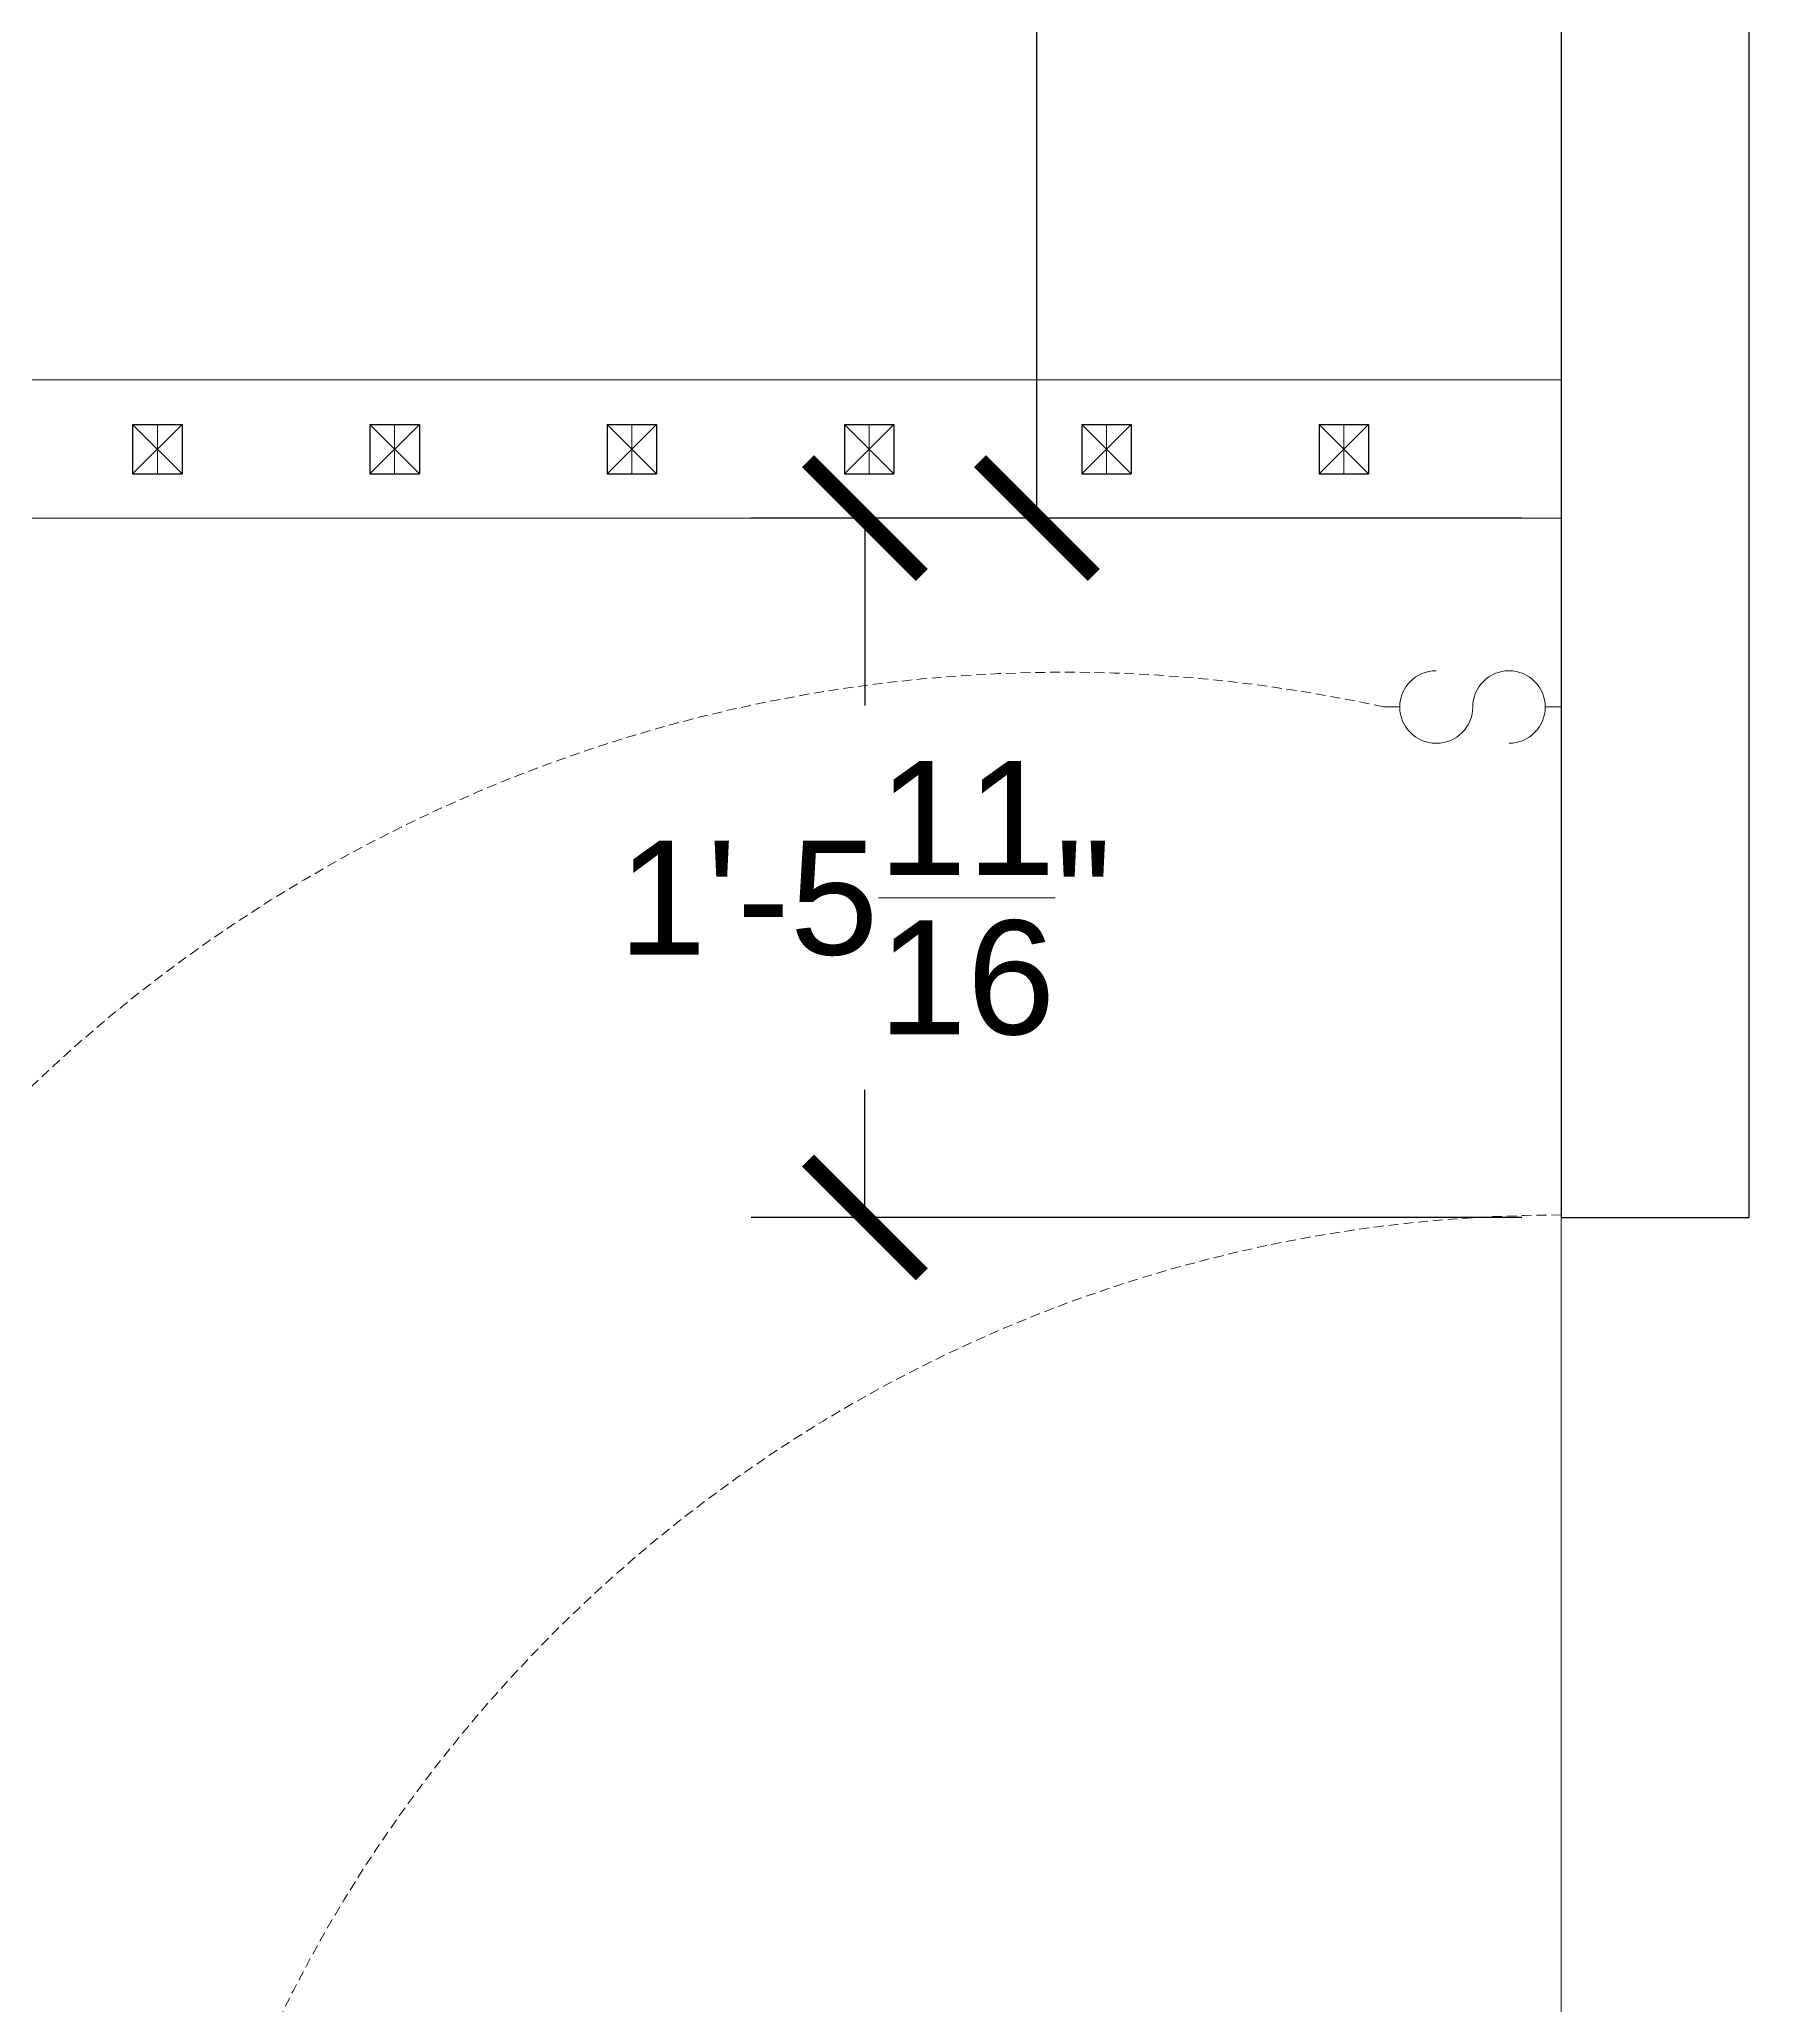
# Model space of a CAD drawing. Header units: inches. Extents: x 6 to 388, y 74 to 528.
# Drawn here: x 313.09 to 357.07, y 261.12 to 310.83 of the extents above; entities that cross this region are included whole.
import ezdxf

# ---------------------------------------------------------------- set-up
doc = ezdxf.new("R2010")
doc.units = ezdxf.units.IN
doc.header["$MEASUREMENT"] = 0
doc.linetypes.add('DASHED2', pattern=[0.375, 0.25, -0.125])
doc.layers.get('0').update_dxf_attribs({"lineweight": 9})
for name, color, linetype, lineweight in [('A201-Dimensions', 7, 'Continuous', 9), ('A201-Floorplan-2nd-floor', 7, 'Continuous', 9), ('A201-RCP', 7, 'Continuous', 9)]:
    doc.layers.add(name, color=color, linetype=linetype, lineweight=lineweight)
doc.styles.add('Annotative', font='Arial.ttf')
doc.dimstyles.new('Annotative', dxfattribs={"dimtxt": 0.18, "dimasz": 0.18, "dimexe": 0.18, "dimexo": 0.0625, "dimgap": 0.09, "dimtad": 0, "dimtih": 1, "dimtoh": 1, "dimdec": 4, "dimzin": 0, "dimdsep": 46, "dimlunit": 4, "dimtxsty": 'Annotative', "dimblk": 'ARCHTICK', "dimblk1": 'ARCHTICK', "dimblk2": 'ARCHTICK', "dimcen": 0.09, "dimadec": 0, "dimazin": 0, "dimtfac": 1, "dimtdec": 4, "dimtofl": 0, "dimtmove": 0, "dimatfit": 3, "dimldrblk": 'ARCHTICK', "dimfxl": 1, "dimtolj": 1, "dimtzin": 0, "dimarcsym": 0})

# ---------------------------------------------------------------- blocks, each defined once
blk = doc.blocks.new('L2-banister-rail')
at = {"layer": 'A201-Floorplan-2nd-floor', "lineweight": -3}
for p, q in [((292.337, -354.551), (291.087, -355.801)), ((292.337, -355.801), (291.087, -354.554)), ((291.087, -354.554), (291.087, -355.801)), ((291.087, -354.554), (292.337, -354.554)), ((292.337, -354.554), (292.337, -355.801)), ((291.087, -355.801), (292.337, -355.801))]:
    blk.add_line(p, q, dxfattribs=at)
at = {"layer": 'A201-Floorplan-2nd-floor', "lineweight": 5}
blk.add_line((291.712, -355.804), (291.712, -354.554), dxfattribs=at)
blk = doc.blocks.new('_ArchTick')
at = {"color": 0, "linetype": 'ByBlock', "lineweight": 30, "const_width": 0.15}
blk.add_lwpolyline([(-0.5, -0.5), (0.5, 0.5)], dxfattribs=at)
blk = doc.blocks.new('*D598')
at = {"layer": 'A201-Dimensions', "color": 0, "lineweight": -2, "transparency": 16777216}
for p, q in [((350.572, 364.286), (335.433, 364.286)), ((338.313, 364.286), (338.313, 336.39)), ((338.313, 298.723), (338.313, 326.619)), ((350.572, 298.723), (335.433, 298.723))]:
    blk.add_line(p, q, dxfattribs=at)
at = {"layer": 'A201-Dimensions', "color": 0, "lineweight": -2, "transparency": 16777216, "xscale": 2.88, "yscale": 2.88, "zscale": 2.88}
for p, rotation in [((338.313, 364.286), 90), ((338.313, 298.723), 270)]:
    blk.add_blockref('_ArchTick', p, dxfattribs=dict(at, rotation=rotation))
at = {"layer": 'A201-Dimensions', "color": 0, "lineweight": 5, "transparency": 16777216, "insert": (338.313, 331.505), "char_height": 2.88, "attachment_point": 5, "style": 'Annotative'}
blk.add_mtext('\\A1;5\'-5{\\H1x;\\S9/16;}"', dxfattribs=at)
blk = doc.blocks.new('*D600')
at = {"layer": 'A201-Dimensions', "color": 0, "lineweight": -2, "transparency": 16777216}
for p, q in [((350.572, 298.723), (331.083, 298.723)), ((333.963, 298.723), (333.963, 293.984)), ((333.963, 281.036), (333.963, 284.262)), ((350.572, 281.036), (331.083, 281.036))]:
    blk.add_line(p, q, dxfattribs=at)
at = {"layer": 'A201-Dimensions', "color": 0, "lineweight": -2, "transparency": 16777216, "xscale": 2.88, "yscale": 2.88, "zscale": 2.88}
for p, rotation in [((333.963, 298.723), 90), ((333.963, 281.036), 270)]:
    blk.add_blockref('_ArchTick', p, dxfattribs=dict(at, rotation=rotation))
at = {"layer": 'A201-Dimensions', "color": 0, "lineweight": 5, "transparency": 16777216, "insert": (333.963, 289.123), "char_height": 2.88, "attachment_point": 5, "style": 'Annotative'}
blk.add_mtext('\\A1;1\'-5{\\H1x;\\S11/16;}"', dxfattribs=at)
blk = doc.blocks.new('*D677')
at = {"layer": 'A201-Dimensions', "color": 0, "lineweight": -2, "transparency": 16777216}
for p, q in [((352.572, 523.165), (381.289, 523.165)), ((378.409, 523.165), (378.409, 380.431)), ((378.409, 227.973), (378.409, 370.707)), ((352.572, 227.973), (381.289, 227.973))]:
    blk.add_line(p, q, dxfattribs=at)
at = {"layer": 'A201-Dimensions', "color": 0, "lineweight": -2, "transparency": 16777216, "xscale": 2.88, "yscale": 2.88, "zscale": 2.88}
for p, rotation in [((378.409, 523.165), 90), ((378.409, 227.973), 270)]:
    blk.add_blockref('_ArchTick', p, dxfattribs=dict(at, rotation=rotation))
at = {"layer": 'A201-Dimensions', "color": 0, "lineweight": 5, "transparency": 16777216, "insert": (378.409, 375.569), "char_height": 2.88, "attachment_point": 5, "style": 'Annotative'}
blk.add_mtext('\\A1;24\'-7{\\H1x;\\S3/16;}"', dxfattribs=at)

msp = doc.modelspace()

# ---------------------------------------------------------------- linework, layer by layer
at = {"layer": 'A201-Floorplan-2nd-floor', "lineweight": 5}
for p, q in [((351.57196, 302.2234), (228.63039, 302.2234)), ((351.57196, 298.7234), (228.63039, 298.7234))]:
    msp.add_line(p, q, dxfattribs=at)
at = {"layer": 'A201-Floorplan-2nd-floor', "lineweight": -3}
msp.add_lwpolyline([(351.57196, 364.2859), (351.57196, 281.0359), (356.32196, 281.0359), (356.32196, 364.2859)], dxfattribs=at)
at = {"layer": 'A201-RCP'}
for p, q in [((347.4891, 293.94585), (347.08349, 293.94585)), ((351.16646, 293.94585), (351.57196, 293.94585))]:
    msp.add_line(p, q, dxfattribs=at)
at = {"layer": 'A201-RCP', "color": 1, "lineweight": 5}
msp.add_lwpolyline([(351.57196, 227.9734), (351.57196, 523.1646), (39.69696, 523.1646), (39.78058, 396.7896), (155.91714, 396.7896), (155.91714, 426.7896), (161.91714, 426.7896), (161.91714, 396.7896), (173.69289, 396.7896), (173.69289, 214.01313), (152.25946, 214.01313), (152.25946, 178.67996), (218.00946, 178.67996), (218.00946, 165.12585), (242.50946, 165.12585), (242.50946, 227.9734)], close=True, dxfattribs=at)
at = {"layer": 'A201-RCP'}
msp.add_lwpolyline([(348.41858, 293.02989, 0.41421356), (349.33454, 293.94585, -2.41421356), (350.2505, 293.02989)], format="xyb", dxfattribs=at)
at = {"layer": 'A201-RCP', "linetype": 'DASHED2', "lineweight": 5}
msp.add_arc((338.97976, 257.0977), 37.72873, 77.596831, 172.569205, dxfattribs=at)
at = {"layer": 'A201-RCP'}
msp.add_arc((348.40507, 293.94585), 0.91596, 90, 270, dxfattribs=at)
at = {"layer": 'A201-RCP', "linetype": 'DASHED2'}
msp.add_arc((351.57196, 245.0984), 36, 90, 180, dxfattribs=at)

# ---------------------------------------------------------------- block references
at = {"color": 1, "lineweight": 5}
for p in [(24.35922, 655.64532), (30.35922, 655.64532), (36.35922, 655.64532), (42.35922, 655.64532), (48.35922, 655.64532), (54.35922, 655.64532)]:
    msp.add_blockref('L2-banister-rail', p, dxfattribs=at)

# ---------------------------------------------------------------- dimensions: what is measured, and where the dimension line sits
at = {"layer": 'A201-Dimensions', "lineweight": 5}
dim = msp.add_aligned_dim(p1=(351.57196, 227.9734), p2=(351.57196, 523.1646), distance=-26.83747, dimstyle='Annotative', dxfattribs=at)
dim.commit()
dim.dimension.update_dxf_attribs({"geometry": '*D677', "text_midpoint": (378.40942, 375.569)})
for base, p2, picture, middle in [((338.31294, 364.2859), (351.57196, 364.2859), '*D598', (338.31294, 331.50465)), ((333.96292, 281.0359), (351.57196, 281.0359), '*D600', (333.96292, 289.12269))]:
    dim = msp.add_linear_dim(base=base, p1=(351.57196, 298.7234), p2=p2, angle=90, dimstyle='Annotative', dxfattribs=at)
    dim.commit()
    dim.dimension.update_dxf_attribs({"geometry": picture, "text_midpoint": middle, "dimtype": 160})

doc.saveas('drawing.dxf')
